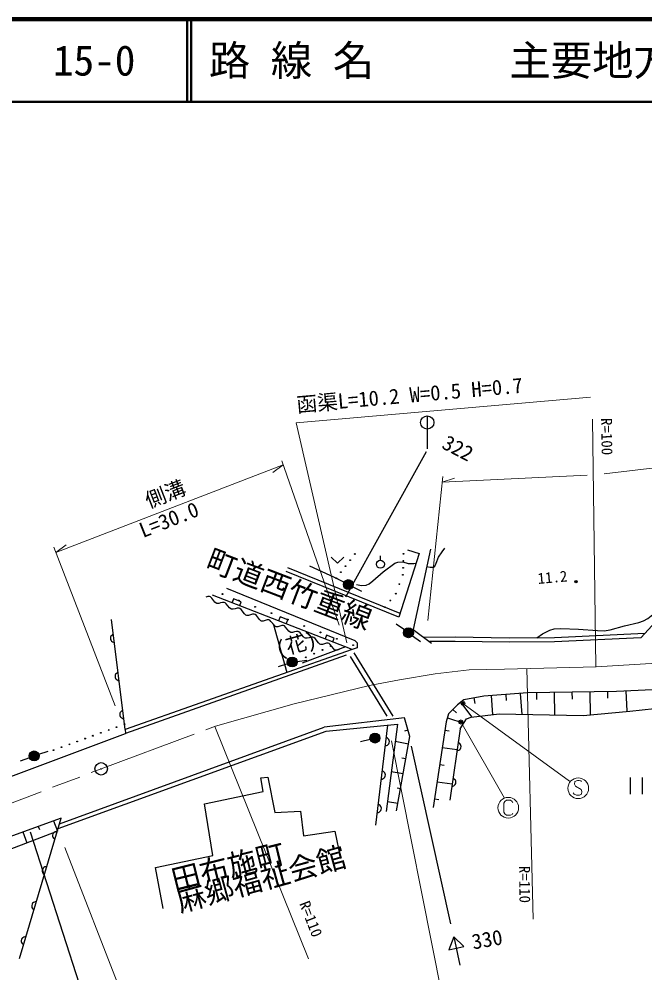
# Model space of a CAD drawing. Units: millimetres, scale not verified. Extents: x 40000 to 680000, y 20000 to 380000.
# Drawn here: x 157427 to 233116, y 264703 to 380000 of the extents above; entities that cross this region are included whole.
import ezdxf
from ezdxf.enums import TextEntityAlignment as Align

# ---------------------------------------------------------------- set-up
doc = ezdxf.new("R2010")
doc.units = ezdxf.units.MM
doc.header["$LTSCALE"] = 1000
doc.linetypes.add('CHAIN', pattern=[18.5, 12, -1.5, 3.5, -1.5])
for name, color, linetype, lineweight in [('M-BGD', 7, 'Continuous', 25), ('M-BGD-RSTR', 7, 'Continuous', 13), ('M-BMK', 2, 'CHAIN', 13), ('M-BMK-SRVR', 3, 'Continuous', 25), ('M-STR-HTXT', 7, 'Continuous', 13), ('M-STR-STRC', 7, 'Continuous', 25), ('M-TTL', 2, 'Continuous', 140), ('M-TTL-LINE', 7, 'Continuous', 50)]:
    doc.layers.add(name, color=color, linetype=linetype, lineweight=lineweight)
doc.layers.add('M-BMK-HTXT', color=7, linetype='Continuous')
doc.layers.add('M-TTL-TXT', color=7, linetype='Continuous')
doc.styles.add('ＭＳ ゴシック', font='')
doc.styles.get('ＭＳ ゴシック').set_extended_font_data('MS Gothic')

msp = doc.modelspace()

# ---------------------------------------------------------------- linework, layer by layer
at = {"layer": 'M-BGD'}
for p, q in [((207167, 315942), (205096, 306231)), ((195188, 314960), (195938, 314240)), ((195938, 314240), (196688, 314960)), ((201122, 314587), (201122, 315127)), ((205808, 315382), (203367, 307689)), ((204415, 315827), (205808, 315382)), ((203515, 308155), (189913, 313678)), ((192567, 313911), (195972, 312321)), ((203367, 307689), (189726, 313215)), ((196710, 311917), (195646, 312470)), ((197781, 311374), (198857, 310843)), ((180263, 310189), (180031, 310117)), ((180468, 310191), (180263, 310189)), ((180574, 310149), (180468, 310191)), ((180723, 310009), (180574, 310149)), ((197711, 303793), (180834, 310384)), ((182494, 311198), (198037, 304885)), ((181107, 309531), (180723, 310009)), ((181256, 309391), (181107, 309531)), ((181362, 309350), (181256, 309391)), ((181567, 309351), (181362, 309350)), ((181799, 309423), (181567, 309351)), ((182032, 309495), (181799, 309423)), ((182236, 309497), (182032, 309495)), ((182343, 309455), (182236, 309497)), ((182492, 309315), (182343, 309455)), ((182876, 308838), (182492, 309315)), ((183363, 309933), (183181, 309468)), ((184294, 309570), (183363, 309933)), ((184112, 309104), (184294, 309570)), ((183025, 308697), (182876, 308838)), ((183131, 308656), (183025, 308697)), ((183336, 308657), (183131, 308656)), ((183568, 308729), (183336, 308657)), ((183813, 308805), (183568, 308729)), ((184028, 308807), (183813, 308805)), ((184140, 308763), (184028, 308807)), ((184297, 308615), (184140, 308763)), ((184701, 308113), (184297, 308615)), ((184858, 307965), (184701, 308113)), ((184970, 307921), (184858, 307965)), ((185185, 307923), (184970, 307921)), ((185430, 307999), (185185, 307923)), ((185662, 308071), (185430, 307999)), ((185867, 308072), (185662, 308071)), ((185973, 308031), (185867, 308072)), ((186122, 307890), (185973, 308031)), ((186506, 307413), (186122, 307890)), ((232619, 305221), (236025, 308917)), ((170246, 294109), (168617, 307434)), ((186656, 307273), (186506, 307413)), ((186762, 307231), (186656, 307273)), ((186966, 307233), (186762, 307231)), ((187199, 307305), (186966, 307233)), ((187431, 307377), (187199, 307305)), ((187636, 307378), (187431, 307377)), ((187742, 307337), (187636, 307378)), ((187891, 307196), (187742, 307337)), ((188275, 306719), (187891, 307196)), ((188173, 306922), (189811, 301009)), ((188424, 306579), (188275, 306719)), ((188988, 307736), (188806, 307271)), ((189920, 307373), (188988, 307736)), ((189738, 306907), (189920, 307373)), ((204021, 306162), (203033, 306843)), ((168723, 305578), (168631, 305506)), ((168837, 305632), (168723, 305578)), ((188530, 306537), (188424, 306579)), ((188735, 306539), (188530, 306537)), ((188967, 306611), (188735, 306539)), ((189200, 306683), (188967, 306611)), ((189404, 306684), (189200, 306683)), ((189511, 306643), (189404, 306684)), ((189660, 306502), (189511, 306643)), ((190044, 306025), (189660, 306502)), ((190193, 305885), (190044, 306025)), ((190299, 305843), (190193, 305885)), ((190504, 305845), (190299, 305843)), ((190736, 305917), (190504, 305845)), ((190969, 305989), (190736, 305917)), ((191173, 305990), (190969, 305989)), ((191279, 305949), (191173, 305990)), ((191428, 305808), (191279, 305949)), ((191813, 305331), (191428, 305808)), ((194614, 305539), (194432, 305074)), ((195545, 305176), (194614, 305539)), ((205096, 306231), (207316, 304581)), ((233107, 305751), (222160, 305225)), ((168496, 305288), (168471, 305164)), ((168471, 305164), (168490, 305005)), ((168490, 305005), (168545, 304891)), ((168544, 305395), (168496, 305288)), ((168631, 305506), (168544, 305395)), ((168545, 304891), (168616, 304799)), ((168616, 304799), (168728, 304712)), ((168728, 304712), (168834, 304665)), ((168834, 304665), (168958, 304639)), ((191962, 305191), (191813, 305331)), ((192068, 305149), (191962, 305191)), ((192272, 305151), (192068, 305149)), ((192505, 305223), (192272, 305151)), ((192749, 305299), (192505, 305223)), ((192965, 305300), (192749, 305299)), ((193077, 305256), (192965, 305300)), ((193234, 305109), (193077, 305256)), ((193638, 304606), (193234, 305109)), ((193795, 304459), (193638, 304606)), ((193907, 304415), (193795, 304459)), ((194122, 304416), (193907, 304415)), ((194367, 304492), (194122, 304416)), ((194599, 304564), (194367, 304492)), ((194804, 304566), (194599, 304564)), ((194910, 304524), (194804, 304566)), ((195059, 304384), (194910, 304524)), ((195443, 303907), (195059, 304384)), ((195363, 304710), (195545, 305176)), ((198037, 304885), (198299, 304593)), ((198299, 304593), (198311, 304004)), ((204998, 305465), (205964, 304754)), ((210155, 305276), (206411, 305254)), ((210150, 304776), (207088, 304751)), ((216693, 304680), (210150, 304776)), ((216695, 305180), (210155, 305276)), ((222174, 304725), (216693, 304680)), ((222160, 305225), (216695, 305180)), ((232619, 305221), (222174, 304725)), ((197710, 303793), (170246, 294109)), ((196901, 304110), (191669, 302125)), ((195592, 303767), (195443, 303907)), ((195698, 303725), (195592, 303767)), ((195903, 303726), (195698, 303725)), ((196135, 303798), (195903, 303726)), ((198311, 304004), (197710, 303793)), ((197905, 303398), (202642, 295739)), ((196989, 303116), (170303, 293645)), ((189888, 302082), (188757, 301682)), ((191049, 302358), (192239, 302510)), ((197454, 302961), (201908, 295736)), ((169285, 300982), (169193, 300910)), ((169399, 301036), (169285, 300982)), ((169058, 300692), (169033, 300568)), ((169033, 300568), (169052, 300409)), ((169052, 300409), (169107, 300295)), ((169106, 300798), (169058, 300692)), ((169193, 300910), (169106, 300798)), ((169107, 300295), (169178, 300203)), ((169178, 300203), (169290, 300116)), ((169290, 300116), (169396, 300068)), ((169396, 300068), (169520, 300043)), ((229659, 298712), (218915, 298541)), ((224287, 298626), (224300, 297791)), ((226435, 298661), (226480, 295901)), ((228584, 298695), (228597, 297924)), ((236593, 299054), (229659, 298712)), ((230814, 298769), (230933, 296367)), ((211225, 297714), (210433, 297107)), ((213646, 298157), (211225, 297714)), ((212435, 297935), (212558, 297265)), ((218915, 298541), (213646, 298157)), ((214524, 298221), (214692, 295915)), ((216280, 298349), (216332, 297641)), ((218036, 298477), (218220, 295958)), ((219989, 298558), (220002, 297767)), ((222138, 298592), (222181, 295882)), ((169755, 296314), (169668, 296202)), ((169847, 296385), (169755, 296314)), ((169961, 296440), (169847, 296385)), ((210433, 297107), (209375, 296015)), ((209904, 296561), (210341, 296138)), ((210829, 297411), (212198, 295625)), ((225656, 295815), (231290, 296330)), ((231290, 296330), (241422, 297463)), ((169620, 296096), (169595, 295972)), ((169595, 295972), (169615, 295813)), ((169615, 295813), (169669, 295699)), ((169668, 296202), (169620, 296096)), ((169669, 295699), (169740, 295607)), ((169740, 295607), (169852, 295520)), ((169852, 295520), (169958, 295472)), ((169958, 295472), (170082, 295447)), ((204041, 295552), (194306, 294393)), ((204671, 293271), (204041, 295552)), ((209375, 296015), (209074, 295067)), ((209225, 295541), (211206, 294912)), ((210763, 294215), (211526, 295415)), ((211526, 295415), (212099, 295613)), ((212099, 295613), (215507, 296010)), ((215507, 296010), (225656, 295815)), ((162324, 282734), (194306, 294393)), ((170246, 294109), (170303, 293645)), ((170246, 294109), (170303, 293645)), ((194582, 293918), (203188, 294778)), ((200568, 282560), (202044, 294663)), ((203188, 294778), (201808, 284205)), ((204456, 294049), (204032, 293932)), ((209074, 295067), (207521, 284710)), ((208919, 294031), (209453, 293951)), ((210763, 294215), (209520, 285576)), ((72844, 257131), (170303, 293645)), ((162150, 282148), (194582, 293918)), ((199889, 292936), (198731, 292619)), ((201973, 293088), (201858, 293142)), ((202065, 293016), (201973, 293088)), ((202152, 292905), (202065, 293016)), ((202199, 292799), (202152, 292905)), ((203060, 284277), (204671, 293271)), ((201737, 292150), (201861, 292175)), ((201861, 292175), (201968, 292222)), ((201968, 292222), (202079, 292309)), ((202079, 292309), (202151, 292401)), ((202151, 292401), (202205, 292516)), ((202224, 292675), (202199, 292799)), ((202205, 292516), (202224, 292675)), ((204510, 292372), (202911, 292658)), ((208608, 291960), (210400, 291691)), ((210636, 292494), (210523, 292551)), ((210613, 291628), (210726, 291713)), ((210727, 292420), (210636, 292494)), ((210726, 291713), (210800, 291804)), ((210811, 292307), (210727, 292420)), ((210800, 291804), (210856, 291917)), ((210857, 292200), (210811, 292307)), ((210856, 291917), (210879, 292075)), ((210879, 292075), (210857, 292200)), ((158684, 290722), (157559, 290304)), ((159813, 291126), (160948, 291518)), ((204188, 290573), (203734, 290654)), ((210381, 291561), (210505, 291583)), ((210505, 291583), (210613, 291628)), ((208298, 289888), (208839, 289807)), ((186663, 288276), (187497, 288349)), ((186928, 286618), (186663, 288276)), ((187497, 288349), (188349, 284101)), ((201481, 289054), (201366, 289108)), ((201476, 288188), (201587, 288275)), ((201573, 288982), (201481, 289054)), ((201660, 288871), (201573, 288982)), ((201587, 288275), (201659, 288367)), ((201659, 288367), (201713, 288481)), ((201707, 288764), (201660, 288871)), ((201733, 288640), (201707, 288764)), ((201713, 288481), (201733, 288640)), ((203866, 288774), (202438, 289030)), ((231321, 288325), (231321, 286325)), ((232841, 286325), (232841, 288325)), ((201245, 288115), (201369, 288140)), ((201369, 288140), (201476, 288188)), ((207987, 287817), (209803, 287544)), ((209760, 287241), (209884, 287264)), ((209884, 287264), (209992, 287309)), ((210015, 288174), (209902, 288231)), ((209992, 287309), (210105, 287394)), ((210106, 288101), (210015, 288174)), ((210105, 287394), (210179, 287484)), ((210190, 287987), (210106, 288101)), ((210179, 287484), (210235, 287597)), ((210235, 287880), (210190, 287987)), ((210258, 287755), (210235, 287880)), ((210235, 287597), (210258, 287755)), ((179851, 285159), (186928, 286618)), ((203544, 286975), (203141, 287047)), ((180880, 278885), (179851, 285159)), ((200989, 285019), (200875, 285073)), ((201081, 284947), (200989, 285019)), ((201168, 284836), (201081, 284947)), ((201216, 284729), (201168, 284836)), ((203222, 285176), (201964, 285402)), ((207676, 285745), (208174, 285671)), ((188349, 284101), (191458, 284253)), ((191458, 284253), (191838, 281284)), ((200754, 284081), (200878, 284106)), ((200878, 284106), (200984, 284153)), ((200984, 284153), (201096, 284240)), ((201096, 284240), (201167, 284332)), ((201167, 284332), (201221, 284447)), ((201241, 284606), (201216, 284729)), ((201221, 284447), (201241, 284606)), ((162531, 283429), (149551, 278724)), ((157483, 266464), (162531, 283429)), ((161604, 283093), (162058, 281839)), ((154952, 279129), (162053, 281823)), ((157895, 281748), (158374, 280427)), ((159750, 282421), (159890, 282033)), ((161520, 281504), (161475, 281351)), ((161475, 281351), (161479, 281225)), ((161593, 281608), (161520, 281504)), ((161679, 281687), (161593, 281608)), ((161803, 281754), (161679, 281687)), ((161916, 281783), (161803, 281754)), ((162043, 281787), (161916, 281783)), ((191838, 281284), (195630, 281856)), ((195630, 281856), (196280, 278551)), ((161479, 281225), (161508, 281112)), ((161508, 281112), (161575, 280987)), ((161575, 280987), (161654, 280901)), ((161654, 280901), (161757, 280829)), ((173922, 277435), (180880, 278885)), ((160258, 277263), (160213, 277110)), ((160213, 277110), (160217, 276984)), ((160217, 276984), (160246, 276871)), ((160246, 276871), (160313, 276746)), ((160331, 277367), (160258, 277263)), ((160313, 276746), (160392, 276660)), ((160417, 277446), (160331, 277367)), ((160541, 277513), (160417, 277446)), ((160654, 277542), (160541, 277513)), ((160781, 277546), (160654, 277542)), ((174837, 272472), (173922, 277435)), ((160392, 276660), (160495, 276588)), ((159279, 273272), (159155, 273205)), ((159392, 273301), (159279, 273272)), ((159519, 273305), (159392, 273301)), ((158996, 273022), (158951, 272869)), ((158951, 272869), (158955, 272742)), ((158955, 272742), (158984, 272629)), ((158984, 272629), (159051, 272505)), ((159069, 273126), (158996, 273022)), ((159051, 272505), (159130, 272419)), ((159155, 273205), (159069, 273126)), ((159130, 272419), (159233, 272346)), ((157734, 268781), (157689, 268628)), ((157807, 268885), (157734, 268781)), ((157893, 268963), (157807, 268885)), ((158017, 269031), (157893, 268963)), ((158130, 269060), (158017, 269031)), ((158257, 269064), (158130, 269060)), ((157689, 268628), (157693, 268501)), ((157693, 268501), (157722, 268388)), ((157722, 268388), (157789, 268264)), ((157789, 268264), (157868, 268178)), ((157868, 268178), (157971, 268105))]:
    msp.add_line(p, q, dxfattribs=at)
for points in [[(206718, 313836), (207159, 313730), (207529, 313753), (207698, 313888), (207883, 314250), (208169, 314940), (208590, 315617), (208908, 316042)], [(198224, 311664), (198842, 311553), (199399, 311583), (199748, 311737), (200228, 312115), (201475, 313192), (202852, 314227), (203228, 314354), (203832, 314383), (204471, 314201), (205163, 314179), (205448, 314249)], [(220062, 305208), (220727, 305685), (221604, 306149), (222126, 306288), (222926, 306355), (225100, 306275), (227392, 306087), (228191, 306073), (228904, 306159), (230633, 306671), (232385, 307074), (232950, 307257), (233481, 307547), (234263, 308184), (235010, 308653), (236025, 308917)]]:
    msp.add_lwpolyline(points, dxfattribs=at)
for centre, radius in [((198026, 315336), 50), ((203926, 315360), 50), ((196900, 313874), 50), ((197463, 314605), 50), ((201122, 314107), 480), ((203868, 313675), 50), ((203897, 314517), 50), ((195775, 312413), 50), ((196338, 313144), 50), ((203840, 312832), 50), ((197243, 311640), 600), ((197243, 311640), 528), ((197243, 311640), 456), ((197243, 311640), 384), ((197243, 311640), 312), ((197243, 311640), 240), ((197243, 311640), 168), ((197243, 311640), 96), ((197243, 311640), 24), ((203417, 311688), 50), ((224771, 311995), 150), ((224771, 311995), 90), ((224771, 311995), 30), ((182015, 310497), 50), ((202995, 310545), 50), ((183991, 309726), 50), ((185967, 308954), 50), ((202331, 309725), 50), ((187943, 308182), 50), ((201668, 308905), 50), ((189919, 307411), 50), ((191895, 306639), 50), ((193871, 305867), 50), ((204515, 305821), 600), ((204515, 305821), 528), ((204515, 305821), 456), ((204515, 305821), 384), ((204515, 305821), 312), ((204515, 305821), 240), ((204515, 305821), 168), ((204515, 305821), 96), ((204515, 305821), 24), ((195847, 305096), 50), ((193126, 303297), 50), ((194132, 303743), 50), ((195138, 304190), 50), ((197823, 304324), 50), ((190454, 302282), 600), ((190454, 302282), 528), ((190454, 302282), 456), ((190454, 302282), 384), ((190454, 302282), 312), ((190454, 302282), 240), ((190454, 302282), 168), ((190454, 302282), 96), ((190454, 302282), 24), ((192120, 302851), 50), ((168264, 294068), 50), ((169215, 294415), 50), ((170166, 294762), 50), ((165410, 293026), 50), ((166361, 293373), 50), ((167313, 293721), 50), ((200467, 293094), 600), ((200467, 293094), 528), ((200467, 293094), 456), ((200467, 293094), 384), ((200467, 293094), 312), ((200467, 293094), 240), ((200467, 293094), 168), ((200467, 293094), 96), ((200467, 293094), 24), ((162557, 291984), 50), ((163508, 292332), 50), ((164459, 292679), 50), ((159246, 290930), 600), ((159246, 290930), 528), ((159246, 290930), 456), ((159246, 290930), 384), ((159246, 290930), 312), ((159246, 290930), 240), ((159246, 290930), 168), ((159246, 290930), 96), ((159246, 290930), 24), ((161605, 291637), 50)]:
    msp.add_circle(centre, radius, dxfattribs=at)
at = {"layer": 'M-BGD-RSTR'}
for p, q in [((211114, 297287), (224002, 287886)), ((210850, 295035), (216114, 285812)), ((224650, 287825), (224600, 287525)), ((224600, 287525), (224700, 287275)), ((224950, 287975), (224650, 287825)), ((224700, 287275), (225400, 286875)), ((225150, 287975), (224950, 287975)), ((225350, 287925), (225150, 287975)), ((225450, 287825), (225350, 287925)), ((224550, 286325), (224450, 286475)), ((224850, 286175), (224550, 286325)), ((225200, 286175), (224850, 286175)), ((225450, 286325), (225200, 286175)), ((225400, 286875), (225500, 286625)), ((225500, 286625), (225450, 286325)), ((216191, 285421), (216041, 285221)), ((216041, 285221), (216041, 284121)), ((216391, 285571), (216191, 285421)), ((216841, 285571), (216391, 285571)), ((217041, 285421), (216841, 285571)), ((217141, 285271), (217041, 285421)), ((216041, 284121), (216191, 283921)), ((216191, 283921), (216391, 283771)), ((216391, 283771), (216841, 283771)), ((216841, 283771), (217041, 283871)), ((217041, 283871), (217141, 284021))]:
    msp.add_line(p, q, dxfattribs=at)
for centre, radius in [((211114, 297287), 250), ((211114, 297287), 150), ((211114, 297287), 50), ((210850, 295035), 250), ((210850, 295035), 150), ((210850, 295035), 50), ((225050, 287025), 1250), ((216591, 284671), 1250)]:
    msp.add_circle(centre, radius, dxfattribs=at)
at = {"layer": 'M-BMK'}
for p, q in [((227233, 301698), (234509, 302141)), ((207756, 300852), (211849, 301339)), ((211849, 301339), (216121, 301418)), ((216121, 301418), (227233, 301698)), ((199813, 299449), (203453, 300121)), ((203453, 300121), (207756, 300852)), ((190681, 297233), (199813, 299449)), ((181177, 294518), (190681, 297233)), ((167353, 289368), (181177, 294518)), ((148869, 282339), (167353, 289368))]:
    msp.add_line(p, q, dxfattribs=at)
at = {"layer": 'M-BMK-SRVR'}
for radius in [750, 30]:
    msp.add_circle((167353, 289368), radius, dxfattribs=at)
at = {"layer": 'M-STR-HTXT'}
for p, q in [((190955, 331178), (226543, 334291)), ((190955, 331178), (197085, 304593)), ((226776, 331628), (227163, 301696)), ((189191, 326622), (196128, 306738)), ((228174, 325030), (244226, 326895)), ((161885, 315529), (189361, 326134)), ((189361, 326134), (188113, 325202)), ((208687, 324718), (206847, 307307)), ((208612, 324006), (226124, 324861)), ((208612, 324006), (210090, 324499)), ((161641, 316162), (169038, 296982)), ((161885, 315529), (163133, 316461)), ((218825, 301486), (219620, 271210)), ((181100, 294489), (192445, 266390)), ((202470, 292763), (210881, 250381)), ((162960, 279877), (177700, 242069))]:
    msp.add_line(p, q, dxfattribs=at)
at = {"layer": 'M-STR-STRC'}
for p, q in [((206791, 332040), (206791, 328040)), ((196948, 310163), (206719, 327736)), ((204833, 292106), (209595, 270620)), ((158780, 281767), (164692, 263379)), ((209998, 269083), (209399, 267506)), ((211232, 267912), (209998, 269083)), ((209998, 269083), (210741, 265656)), ((209399, 267506), (211232, 267912))]:
    msp.add_line(p, q, dxfattribs=at)
msp.add_circle((206791, 331240), 800, dxfattribs=at)
at = {"layer": 'M-TTL'}
msp.add_line((680000, 380000), (40000, 380000), dxfattribs=at)
at = {"layer": 'M-TTL-LINE'}
for p, q in [((177750, 380000), (177750, 370000)), ((178250, 380000), (178250, 370000)), ((40000, 370000), (680000, 370000))]:
    msp.add_line(p, q, dxfattribs=at)

# ---------------------------------------------------------------- texts
at = {"layer": 'M-BGD', "style": 'ＭＳ ゴシック'}
for s, height, rotation, p in [('11.2', 1320, 5, (220238, 311321)), ('(花)', 1833, 15.4, (188902, 302352)), ('田布施町', 2566, 14, (176400, 273872)), ('麻郷福祉会館', 2566, 15.4, (177118, 271291))]:
    msp.add_text(s, height=height, rotation=rotation, dxfattribs=at).set_placement(p, align=Align.BOTTOM_LEFT)
at = {"layer": 'M-BMK-HTXT', "style": 'ＭＳ ゴシック'}
msp.add_text('町道西竹重線', height=2566, rotation=339, dxfattribs=at).set_placement((179579, 312919), align=Align.BOTTOM_LEFT)
at = {"layer": 'M-STR-HTXT', "style": 'ＭＳ ゴシック'}
for s, height, rotation, p in [('函渠L=10.2 W=0.5 H=0.7', 1833, 5, (191113, 331901)), ('R=100', 1320, 271, (227420, 331759)), ('側溝', 1833, 21.2, (173304, 320329)), ('L=30.0', 1833, 21.6, (172611, 316752)), ('R=110', 1320, 270.6, (217505, 277635)), ('R=110', 1320, 291.2, (190925, 272937))]:
    msp.add_text(s, height=height, rotation=rotation, dxfattribs=at).set_placement(p, align=Align.BOTTOM_LEFT)
at = {"layer": 'M-STR-STRC', "style": 'ＭＳ ゴシック'}
for s, rotation, p in [('322', 332.5, (208166, 327702)), ('330', 9.9, (212436, 266992))]:
    msp.add_text(s, height=1833, rotation=rotation, dxfattribs=at).set_placement(p, align=Align.BOTTOM_LEFT)
at = {"layer": 'M-TTL-TXT', "style": 'ＭＳ ゴシック'}
for s, p in [('路 線 名', (180380, 375000)), ('主要地方道 光柳井線', (216734, 375000)), ('15-0', (161521, 375000)), ('15-0', (161521, 375000))]:
    msp.add_text(s, height=3666, dxfattribs=at).set_placement(p, align=Align.MIDDLE_LEFT)

doc.saveas('drawing.dxf')
